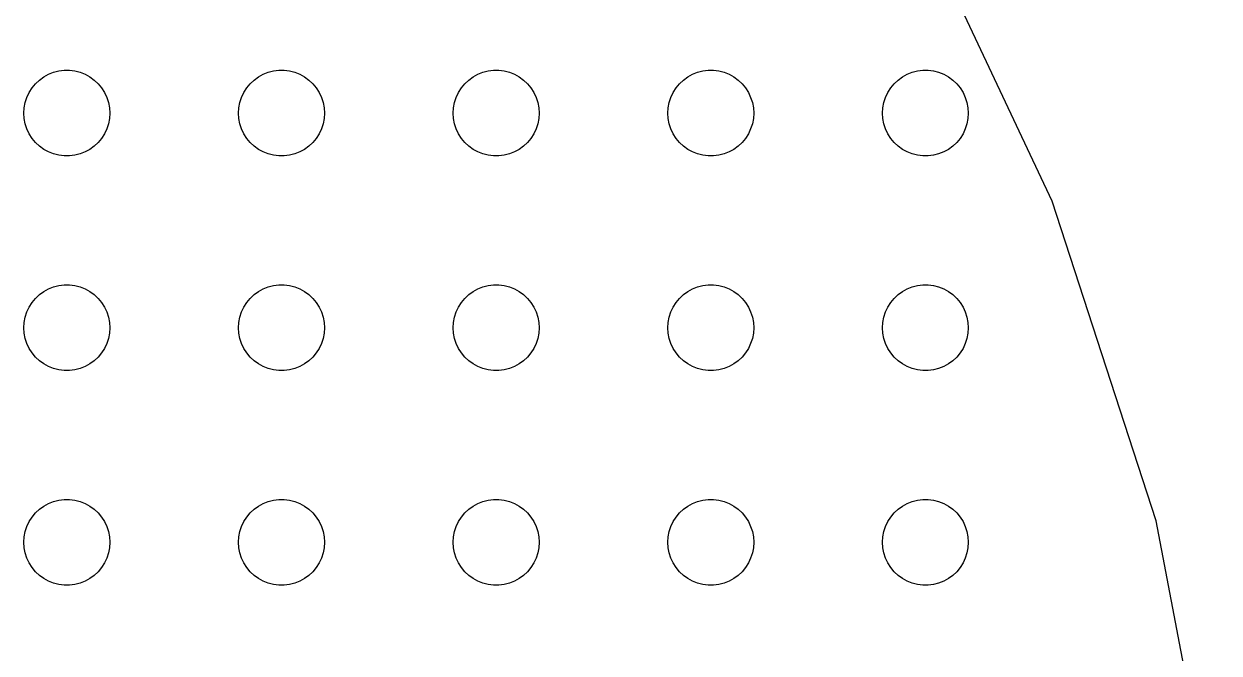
# Model space of a CAD drawing. Header units: metres. Extents: x -187 to 187, y -187 to 187.
# Drawn here: x 102 to 185.5, y 37.3 to 81.2 of the extents above; entities that cross this region are included whole.
import ezdxf

# ---------------------------------------------------------------- set-up
doc = ezdxf.new("R2010")
doc.units = ezdxf.units.M

msp = doc.modelspace()

# ---------------------------------------------------------------- linework, layer by layer
for p, q in [((173.868, 68.8393), (163.869, 90.0879)), ((103.393, 77.533), (103.723, 77.7145)), ((103.723, 77.7145), (104.073, 77.8532)), ((104.073, 77.8532), (104.438, 77.9469)), ((104.438, 77.9469), (104.812, 77.9941)), ((104.812, 77.9941), (105.188, 77.9941)), ((105.188, 77.9941), (105.562, 77.9469)), ((105.562, 77.9469), (105.927, 77.8532)), ((105.927, 77.8532), (106.277, 77.7145)), ((106.277, 77.7145), (106.607, 77.533)), ((118.393, 77.533), (118.723, 77.7145)), ((118.723, 77.7145), (119.073, 77.8532)), ((119.073, 77.8532), (119.438, 77.9469)), ((119.438, 77.9469), (119.812, 77.9941)), ((119.812, 77.9941), (120.188, 77.9941)), ((120.188, 77.9941), (120.562, 77.9469)), ((120.562, 77.9469), (120.927, 77.8532)), ((120.927, 77.8532), (121.277, 77.7145)), ((121.277, 77.7145), (121.607, 77.533)), ((133.393, 77.533), (133.723, 77.7145)), ((133.723, 77.7145), (134.073, 77.8532)), ((134.073, 77.8532), (134.438, 77.9469)), ((134.438, 77.9469), (134.812, 77.9941)), ((134.812, 77.9941), (135.188, 77.9941)), ((135.188, 77.9941), (135.562, 77.9469)), ((135.562, 77.9469), (135.927, 77.8532)), ((135.927, 77.8532), (136.277, 77.7145)), ((136.277, 77.7145), (136.607, 77.533)), ((148.393, 77.533), (148.723, 77.7145)), ((148.723, 77.7145), (149.073, 77.8532)), ((149.073, 77.8532), (149.438, 77.9469)), ((149.438, 77.9469), (149.812, 77.9941)), ((149.812, 77.9941), (150.188, 77.9941)), ((150.188, 77.9941), (150.562, 77.9469)), ((150.562, 77.9469), (150.927, 77.8532)), ((150.927, 77.8532), (151.277, 77.7145)), ((151.277, 77.7145), (151.607, 77.533)), ((163.393, 77.533), (163.723, 77.7145)), ((163.723, 77.7145), (164.073, 77.8532)), ((164.073, 77.8532), (164.438, 77.9469)), ((164.438, 77.9469), (164.812, 77.9941)), ((164.812, 77.9941), (165.188, 77.9941)), ((165.188, 77.9941), (165.562, 77.9469)), ((165.562, 77.9469), (165.927, 77.8532)), ((165.927, 77.8532), (166.277, 77.7145)), ((166.277, 77.7145), (166.607, 77.533)), ((102.573, 76.7634), (102.813, 77.0536)), ((102.813, 77.0536), (103.088, 77.3115)), ((103.088, 77.3115), (103.393, 77.533)), ((106.607, 77.533), (106.912, 77.3115)), ((106.912, 77.3115), (107.187, 77.0536)), ((107.187, 77.0536), (107.427, 76.7634)), ((117.573, 76.7634), (117.813, 77.0536)), ((117.813, 77.0536), (118.088, 77.3115)), ((118.088, 77.3115), (118.393, 77.533)), ((121.607, 77.533), (121.912, 77.3115)), ((121.912, 77.3115), (122.187, 77.0536)), ((122.187, 77.0536), (122.427, 76.7634)), ((132.573, 76.7634), (132.813, 77.0536)), ((132.813, 77.0536), (133.088, 77.3115)), ((133.088, 77.3115), (133.393, 77.533)), ((136.607, 77.533), (136.912, 77.3115)), ((136.912, 77.3115), (137.187, 77.0536)), ((137.187, 77.0536), (137.427, 76.7634)), ((147.573, 76.7634), (147.813, 77.0536)), ((147.813, 77.0536), (148.088, 77.3115)), ((148.088, 77.3115), (148.393, 77.533)), ((151.607, 77.533), (151.912, 77.3115)), ((151.912, 77.3115), (152.187, 77.0536)), ((152.187, 77.0536), (152.427, 76.7634)), ((162.573, 76.7634), (162.813, 77.0536)), ((162.813, 77.0536), (163.088, 77.3115)), ((163.088, 77.3115), (163.393, 77.533)), ((166.607, 77.533), (166.912, 77.3115)), ((166.912, 77.3115), (167.187, 77.0536)), ((167.187, 77.0536), (167.427, 76.7634)), ((102.094, 75.7461), (102.211, 76.1044)), ((102.211, 76.1044), (102.371, 76.4453)), ((102.371, 76.4453), (102.573, 76.7634)), ((107.427, 76.7634), (107.629, 76.4453)), ((107.629, 76.4453), (107.789, 76.1044)), ((107.789, 76.1044), (107.906, 75.7461)), ((117.094, 75.7461), (117.211, 76.1044)), ((117.211, 76.1044), (117.371, 76.4453)), ((117.371, 76.4453), (117.573, 76.7634)), ((122.427, 76.7634), (122.629, 76.4453)), ((122.629, 76.4453), (122.789, 76.1044)), ((122.789, 76.1044), (122.906, 75.7461)), ((132.094, 75.7461), (132.211, 76.1044)), ((132.211, 76.1044), (132.371, 76.4453)), ((132.371, 76.4453), (132.573, 76.7634)), ((137.427, 76.7634), (137.629, 76.4453)), ((137.629, 76.4453), (137.789, 76.1044)), ((137.789, 76.1044), (137.906, 75.7461)), ((147.094, 75.7461), (147.211, 76.1044)), ((147.211, 76.1044), (147.371, 76.4453)), ((147.371, 76.4453), (147.573, 76.7634)), ((152.427, 76.7634), (152.629, 76.4453)), ((152.629, 76.4453), (152.789, 76.1044)), ((152.789, 76.1044), (152.906, 75.7461)), ((162.094, 75.7461), (162.211, 76.1044)), ((162.211, 76.1044), (162.371, 76.4453)), ((162.371, 76.4453), (162.573, 76.7634)), ((167.427, 76.7634), (167.629, 76.4453)), ((167.629, 76.4453), (167.789, 76.1044)), ((167.789, 76.1044), (167.906, 75.7461)), ((102, 75), (102.024, 75.376)), ((102.024, 75.376), (102.094, 75.7461)), ((107.906, 75.7461), (107.976, 75.376)), ((107.976, 75.376), (108, 75)), ((117, 75), (117.024, 75.376)), ((117.024, 75.376), (117.094, 75.7461)), ((122.906, 75.7461), (122.976, 75.376)), ((122.976, 75.376), (123, 75)), ((132, 75), (132.024, 75.376)), ((132.024, 75.376), (132.094, 75.7461)), ((137.906, 75.7461), (137.976, 75.376)), ((137.976, 75.376), (138, 75)), ((147, 75), (147.024, 75.376)), ((147.024, 75.376), (147.094, 75.7461)), ((152.906, 75.7461), (152.976, 75.376)), ((152.976, 75.376), (153, 75)), ((162, 75), (162.024, 75.376)), ((162.024, 75.376), (162.094, 75.7461)), ((167.906, 75.7461), (167.976, 75.376)), ((167.976, 75.376), (168, 75)), ((102.024, 74.624), (102, 75)), ((102.094, 74.2539), (102.024, 74.624)), ((107.976, 74.624), (107.906, 74.2539)), ((108, 75), (107.976, 74.624)), ((117.024, 74.624), (117, 75)), ((117.094, 74.2539), (117.024, 74.624)), ((122.976, 74.624), (122.906, 74.2539)), ((123, 75), (122.976, 74.624)), ((132.024, 74.624), (132, 75)), ((132.094, 74.2539), (132.024, 74.624)), ((137.976, 74.624), (137.906, 74.2539)), ((138, 75), (137.976, 74.624)), ((147.024, 74.624), (147, 75)), ((147.094, 74.2539), (147.024, 74.624)), ((152.976, 74.624), (152.906, 74.2539)), ((153, 75), (152.976, 74.624)), ((162.024, 74.624), (162, 75)), ((162.094, 74.2539), (162.024, 74.624)), ((167.976, 74.624), (167.906, 74.2539)), ((168, 75), (167.976, 74.624)), ((102.211, 73.8956), (102.094, 74.2539)), ((102.371, 73.5547), (102.211, 73.8956)), ((102.573, 73.2366), (102.371, 73.5547)), ((107.629, 73.5547), (107.427, 73.2366)), ((107.789, 73.8956), (107.629, 73.5547)), ((107.906, 74.2539), (107.789, 73.8956)), ((117.211, 73.8956), (117.094, 74.2539)), ((117.371, 73.5547), (117.211, 73.8956)), ((117.573, 73.2366), (117.371, 73.5547)), ((122.629, 73.5547), (122.427, 73.2366)), ((122.789, 73.8956), (122.629, 73.5547)), ((122.906, 74.2539), (122.789, 73.8956)), ((132.211, 73.8956), (132.094, 74.2539)), ((132.371, 73.5547), (132.211, 73.8956)), ((132.573, 73.2366), (132.371, 73.5547)), ((137.629, 73.5547), (137.427, 73.2366)), ((137.789, 73.8956), (137.629, 73.5547)), ((137.906, 74.2539), (137.789, 73.8956)), ((147.211, 73.8956), (147.094, 74.2539)), ((147.371, 73.5547), (147.211, 73.8956)), ((147.573, 73.2366), (147.371, 73.5547)), ((152.629, 73.5547), (152.427, 73.2366)), ((152.789, 73.8956), (152.629, 73.5547)), ((152.906, 74.2539), (152.789, 73.8956)), ((162.211, 73.8956), (162.094, 74.2539)), ((162.371, 73.5547), (162.211, 73.8956)), ((162.573, 73.2366), (162.371, 73.5547)), ((167.629, 73.5547), (167.427, 73.2366)), ((167.789, 73.8956), (167.629, 73.5547)), ((167.906, 74.2539), (167.789, 73.8956)), ((102.813, 72.9464), (102.573, 73.2366)), ((103.088, 72.6885), (102.813, 72.9464)), ((103.393, 72.467), (103.088, 72.6885)), ((106.912, 72.6885), (106.607, 72.467)), ((107.187, 72.9464), (106.912, 72.6885)), ((107.427, 73.2366), (107.187, 72.9464)), ((117.813, 72.9464), (117.573, 73.2366)), ((118.088, 72.6885), (117.813, 72.9464)), ((118.393, 72.467), (118.088, 72.6885)), ((121.912, 72.6885), (121.607, 72.467)), ((122.187, 72.9464), (121.912, 72.6885)), ((122.427, 73.2366), (122.187, 72.9464)), ((132.813, 72.9464), (132.573, 73.2366)), ((133.088, 72.6885), (132.813, 72.9464)), ((133.393, 72.467), (133.088, 72.6885)), ((136.912, 72.6885), (136.607, 72.467)), ((137.187, 72.9464), (136.912, 72.6885)), ((137.427, 73.2366), (137.187, 72.9464)), ((147.813, 72.9464), (147.573, 73.2366)), ((148.088, 72.6885), (147.813, 72.9464)), ((148.393, 72.467), (148.088, 72.6885)), ((151.912, 72.6885), (151.607, 72.467)), ((152.187, 72.9464), (151.912, 72.6885)), ((152.427, 73.2366), (152.187, 72.9464)), ((162.813, 72.9464), (162.573, 73.2366)), ((163.088, 72.6885), (162.813, 72.9464)), ((163.393, 72.467), (163.088, 72.6885)), ((166.912, 72.6885), (166.607, 72.467)), ((167.187, 72.9464), (166.912, 72.6885)), ((167.427, 73.2366), (167.187, 72.9464)), ((103.723, 72.2855), (103.393, 72.467)), ((104.073, 72.1468), (103.723, 72.2855)), ((104.438, 72.0531), (104.073, 72.1468)), ((104.812, 72.0059), (104.438, 72.0531)), ((105.188, 72.0059), (104.812, 72.0059)), ((105.562, 72.0531), (105.188, 72.0059)), ((105.927, 72.1468), (105.562, 72.0531)), ((106.277, 72.2855), (105.927, 72.1468)), ((106.607, 72.467), (106.277, 72.2855)), ((118.723, 72.2855), (118.393, 72.467)), ((119.073, 72.1468), (118.723, 72.2855)), ((119.438, 72.0531), (119.073, 72.1468)), ((119.812, 72.0059), (119.438, 72.0531)), ((120.188, 72.0059), (119.812, 72.0059)), ((120.562, 72.0531), (120.188, 72.0059)), ((120.927, 72.1468), (120.562, 72.0531)), ((121.277, 72.2855), (120.927, 72.1468)), ((121.607, 72.467), (121.277, 72.2855)), ((133.723, 72.2855), (133.393, 72.467)), ((134.073, 72.1468), (133.723, 72.2855)), ((134.438, 72.0531), (134.073, 72.1468)), ((134.812, 72.0059), (134.438, 72.0531)), ((135.188, 72.0059), (134.812, 72.0059)), ((135.562, 72.0531), (135.188, 72.0059)), ((135.927, 72.1468), (135.562, 72.0531)), ((136.277, 72.2855), (135.927, 72.1468)), ((136.607, 72.467), (136.277, 72.2855)), ((148.723, 72.2855), (148.393, 72.467)), ((149.073, 72.1468), (148.723, 72.2855)), ((149.438, 72.0531), (149.073, 72.1468)), ((149.812, 72.0059), (149.438, 72.0531)), ((150.188, 72.0059), (149.812, 72.0059)), ((150.562, 72.0531), (150.188, 72.0059)), ((150.927, 72.1468), (150.562, 72.0531)), ((151.277, 72.2855), (150.927, 72.1468)), ((151.607, 72.467), (151.277, 72.2855)), ((163.723, 72.2855), (163.393, 72.467)), ((164.073, 72.1468), (163.723, 72.2855)), ((164.438, 72.0531), (164.073, 72.1468)), ((164.812, 72.0059), (164.438, 72.0531)), ((165.188, 72.0059), (164.812, 72.0059)), ((165.562, 72.0531), (165.188, 72.0059)), ((165.927, 72.1468), (165.562, 72.0531)), ((166.277, 72.2855), (165.927, 72.1468)), ((166.607, 72.467), (166.277, 72.2855)), ((181.125, 46.505), (173.868, 68.8393)), ((103.393, 62.533), (103.723, 62.7145)), ((103.723, 62.7145), (104.073, 62.8532)), ((104.073, 62.8532), (104.438, 62.9469)), ((104.438, 62.9469), (104.812, 62.9941)), ((104.812, 62.9941), (105.188, 62.9941)), ((105.188, 62.9941), (105.562, 62.9469)), ((105.562, 62.9469), (105.927, 62.8532)), ((105.927, 62.8532), (106.277, 62.7145)), ((106.277, 62.7145), (106.607, 62.533)), ((118.393, 62.533), (118.723, 62.7145)), ((118.723, 62.7145), (119.073, 62.8532)), ((119.073, 62.8532), (119.438, 62.9469)), ((119.438, 62.9469), (119.812, 62.9941)), ((119.812, 62.9941), (120.188, 62.9941)), ((120.188, 62.9941), (120.562, 62.9469)), ((120.562, 62.9469), (120.927, 62.8532)), ((120.927, 62.8532), (121.277, 62.7145)), ((121.277, 62.7145), (121.607, 62.533)), ((133.393, 62.533), (133.723, 62.7145)), ((133.723, 62.7145), (134.073, 62.8532)), ((134.073, 62.8532), (134.438, 62.9469)), ((134.438, 62.9469), (134.812, 62.9941)), ((134.812, 62.9941), (135.188, 62.9941)), ((135.188, 62.9941), (135.562, 62.9469)), ((135.562, 62.9469), (135.927, 62.8532)), ((135.927, 62.8532), (136.277, 62.7145)), ((136.277, 62.7145), (136.607, 62.533)), ((148.393, 62.533), (148.723, 62.7145)), ((148.723, 62.7145), (149.073, 62.8532)), ((149.073, 62.8532), (149.438, 62.9469)), ((149.438, 62.9469), (149.812, 62.9941)), ((149.812, 62.9941), (150.188, 62.9941)), ((150.188, 62.9941), (150.562, 62.9469)), ((150.562, 62.9469), (150.927, 62.8532)), ((150.927, 62.8532), (151.277, 62.7145)), ((151.277, 62.7145), (151.607, 62.533)), ((163.393, 62.533), (163.723, 62.7145)), ((163.723, 62.7145), (164.073, 62.8532)), ((164.073, 62.8532), (164.438, 62.9469)), ((164.438, 62.9469), (164.812, 62.9941)), ((164.812, 62.9941), (165.188, 62.9941)), ((165.188, 62.9941), (165.562, 62.9469)), ((165.562, 62.9469), (165.927, 62.8532)), ((165.927, 62.8532), (166.277, 62.7145)), ((166.277, 62.7145), (166.607, 62.533)), ((102.573, 61.7634), (102.813, 62.0536)), ((102.813, 62.0536), (103.088, 62.3115)), ((103.088, 62.3115), (103.393, 62.533)), ((106.607, 62.533), (106.912, 62.3115)), ((106.912, 62.3115), (107.187, 62.0536)), ((107.187, 62.0536), (107.427, 61.7634)), ((117.573, 61.7634), (117.813, 62.0536)), ((117.813, 62.0536), (118.088, 62.3115)), ((118.088, 62.3115), (118.393, 62.533)), ((121.607, 62.533), (121.912, 62.3115)), ((121.912, 62.3115), (122.187, 62.0536)), ((122.187, 62.0536), (122.427, 61.7634)), ((132.573, 61.7634), (132.813, 62.0536)), ((132.813, 62.0536), (133.088, 62.3115)), ((133.088, 62.3115), (133.393, 62.533)), ((136.607, 62.533), (136.912, 62.3115)), ((136.912, 62.3115), (137.187, 62.0536)), ((137.187, 62.0536), (137.427, 61.7634)), ((147.573, 61.7634), (147.813, 62.0536)), ((147.813, 62.0536), (148.088, 62.3115)), ((148.088, 62.3115), (148.393, 62.533)), ((151.607, 62.533), (151.912, 62.3115)), ((151.912, 62.3115), (152.187, 62.0536)), ((152.187, 62.0536), (152.427, 61.7634)), ((162.573, 61.7634), (162.813, 62.0536)), ((162.813, 62.0536), (163.088, 62.3115)), ((163.088, 62.3115), (163.393, 62.533)), ((166.607, 62.533), (166.912, 62.3115)), ((166.912, 62.3115), (167.187, 62.0536)), ((167.187, 62.0536), (167.427, 61.7634)), ((102.094, 60.7461), (102.211, 61.1044)), ((102.211, 61.1044), (102.371, 61.4453)), ((102.371, 61.4453), (102.573, 61.7634)), ((107.427, 61.7634), (107.629, 61.4453)), ((107.629, 61.4453), (107.789, 61.1044)), ((107.789, 61.1044), (107.906, 60.7461)), ((117.094, 60.7461), (117.211, 61.1044)), ((117.211, 61.1044), (117.371, 61.4453)), ((117.371, 61.4453), (117.573, 61.7634)), ((122.427, 61.7634), (122.629, 61.4453)), ((122.629, 61.4453), (122.789, 61.1044)), ((122.789, 61.1044), (122.906, 60.7461)), ((132.094, 60.7461), (132.211, 61.1044)), ((132.211, 61.1044), (132.371, 61.4453)), ((132.371, 61.4453), (132.573, 61.7634)), ((137.427, 61.7634), (137.629, 61.4453)), ((137.629, 61.4453), (137.789, 61.1044)), ((137.789, 61.1044), (137.906, 60.7461)), ((147.094, 60.7461), (147.211, 61.1044)), ((147.211, 61.1044), (147.371, 61.4453)), ((147.371, 61.4453), (147.573, 61.7634)), ((152.427, 61.7634), (152.629, 61.4453)), ((152.629, 61.4453), (152.789, 61.1044)), ((152.789, 61.1044), (152.906, 60.7461)), ((162.094, 60.7461), (162.211, 61.1044)), ((162.211, 61.1044), (162.371, 61.4453)), ((162.371, 61.4453), (162.573, 61.7634)), ((167.427, 61.7634), (167.629, 61.4453)), ((167.629, 61.4453), (167.789, 61.1044)), ((167.789, 61.1044), (167.906, 60.7461)), ((102, 60), (102.024, 60.376)), ((102.024, 60.376), (102.094, 60.7461)), ((107.906, 60.7461), (107.976, 60.376)), ((107.976, 60.376), (108, 60)), ((117, 60), (117.024, 60.376)), ((117.024, 60.376), (117.094, 60.7461)), ((122.906, 60.7461), (122.976, 60.376)), ((122.976, 60.376), (123, 60)), ((132, 60), (132.024, 60.376)), ((132.024, 60.376), (132.094, 60.7461)), ((137.906, 60.7461), (137.976, 60.376)), ((137.976, 60.376), (138, 60)), ((147, 60), (147.024, 60.376)), ((147.024, 60.376), (147.094, 60.7461)), ((152.906, 60.7461), (152.976, 60.376)), ((152.976, 60.376), (153, 60)), ((162, 60), (162.024, 60.376)), ((162.024, 60.376), (162.094, 60.7461)), ((167.906, 60.7461), (167.976, 60.376)), ((167.976, 60.376), (168, 60)), ((102.024, 59.624), (102, 60)), ((102.094, 59.2539), (102.024, 59.624)), ((107.976, 59.624), (107.906, 59.2539)), ((108, 60), (107.976, 59.624)), ((117.024, 59.624), (117, 60)), ((117.094, 59.2539), (117.024, 59.624)), ((122.976, 59.624), (122.906, 59.2539)), ((123, 60), (122.976, 59.624)), ((132.024, 59.624), (132, 60)), ((132.094, 59.2539), (132.024, 59.624)), ((137.976, 59.624), (137.906, 59.2539)), ((138, 60), (137.976, 59.624)), ((147.024, 59.624), (147, 60)), ((147.094, 59.2539), (147.024, 59.624)), ((152.976, 59.624), (152.906, 59.2539)), ((153, 60), (152.976, 59.624)), ((162.024, 59.624), (162, 60)), ((162.094, 59.2539), (162.024, 59.624)), ((167.976, 59.624), (167.906, 59.2539)), ((168, 60), (167.976, 59.624)), ((102.211, 58.8956), (102.094, 59.2539)), ((102.371, 58.5547), (102.211, 58.8956)), ((102.573, 58.2366), (102.371, 58.5547)), ((107.629, 58.5547), (107.427, 58.2366)), ((107.789, 58.8956), (107.629, 58.5547)), ((107.906, 59.2539), (107.789, 58.8956)), ((117.211, 58.8956), (117.094, 59.2539)), ((117.371, 58.5547), (117.211, 58.8956)), ((117.573, 58.2366), (117.371, 58.5547)), ((122.629, 58.5547), (122.427, 58.2366)), ((122.789, 58.8956), (122.629, 58.5547)), ((122.906, 59.2539), (122.789, 58.8956)), ((132.211, 58.8956), (132.094, 59.2539)), ((132.371, 58.5547), (132.211, 58.8956)), ((132.573, 58.2366), (132.371, 58.5547)), ((137.629, 58.5547), (137.427, 58.2366)), ((137.789, 58.8956), (137.629, 58.5547)), ((137.906, 59.2539), (137.789, 58.8956)), ((147.211, 58.8956), (147.094, 59.2539)), ((147.371, 58.5547), (147.211, 58.8956)), ((147.573, 58.2366), (147.371, 58.5547)), ((152.629, 58.5547), (152.427, 58.2366)), ((152.789, 58.8956), (152.629, 58.5547)), ((152.906, 59.2539), (152.789, 58.8956)), ((162.211, 58.8956), (162.094, 59.2539)), ((162.371, 58.5547), (162.211, 58.8956)), ((162.573, 58.2366), (162.371, 58.5547)), ((167.629, 58.5547), (167.427, 58.2366)), ((167.789, 58.8956), (167.629, 58.5547)), ((167.906, 59.2539), (167.789, 58.8956)), ((102.813, 57.9464), (102.573, 58.2366)), ((103.088, 57.6885), (102.813, 57.9464)), ((103.393, 57.467), (103.088, 57.6885)), ((106.912, 57.6885), (106.607, 57.467)), ((107.187, 57.9464), (106.912, 57.6885)), ((107.427, 58.2366), (107.187, 57.9464)), ((117.813, 57.9464), (117.573, 58.2366)), ((118.088, 57.6885), (117.813, 57.9464)), ((118.393, 57.467), (118.088, 57.6885)), ((121.912, 57.6885), (121.607, 57.467)), ((122.187, 57.9464), (121.912, 57.6885)), ((122.427, 58.2366), (122.187, 57.9464)), ((132.813, 57.9464), (132.573, 58.2366)), ((133.088, 57.6885), (132.813, 57.9464)), ((133.393, 57.467), (133.088, 57.6885)), ((136.912, 57.6885), (136.607, 57.467)), ((137.187, 57.9464), (136.912, 57.6885)), ((137.427, 58.2366), (137.187, 57.9464)), ((147.813, 57.9464), (147.573, 58.2366)), ((148.088, 57.6885), (147.813, 57.9464)), ((148.393, 57.467), (148.088, 57.6885)), ((151.912, 57.6885), (151.607, 57.467)), ((152.187, 57.9464), (151.912, 57.6885)), ((152.427, 58.2366), (152.187, 57.9464)), ((162.813, 57.9464), (162.573, 58.2366)), ((163.088, 57.6885), (162.813, 57.9464)), ((163.393, 57.467), (163.088, 57.6885)), ((166.912, 57.6885), (166.607, 57.467)), ((167.187, 57.9464), (166.912, 57.6885)), ((167.427, 58.2366), (167.187, 57.9464)), ((103.723, 57.2855), (103.393, 57.467)), ((104.073, 57.1468), (103.723, 57.2855)), ((104.438, 57.0531), (104.073, 57.1468)), ((104.812, 57.0059), (104.438, 57.0531)), ((105.188, 57.0059), (104.812, 57.0059)), ((105.562, 57.0531), (105.188, 57.0059)), ((105.927, 57.1468), (105.562, 57.0531)), ((106.277, 57.2855), (105.927, 57.1468)), ((106.607, 57.467), (106.277, 57.2855)), ((118.723, 57.2855), (118.393, 57.467)), ((119.073, 57.1468), (118.723, 57.2855)), ((119.438, 57.0531), (119.073, 57.1468)), ((119.812, 57.0059), (119.438, 57.0531)), ((120.188, 57.0059), (119.812, 57.0059)), ((120.562, 57.0531), (120.188, 57.0059)), ((120.927, 57.1468), (120.562, 57.0531)), ((121.277, 57.2855), (120.927, 57.1468)), ((121.607, 57.467), (121.277, 57.2855)), ((133.723, 57.2855), (133.393, 57.467)), ((134.073, 57.1468), (133.723, 57.2855)), ((134.438, 57.0531), (134.073, 57.1468)), ((134.812, 57.0059), (134.438, 57.0531)), ((135.188, 57.0059), (134.812, 57.0059)), ((135.562, 57.0531), (135.188, 57.0059)), ((135.927, 57.1468), (135.562, 57.0531)), ((136.277, 57.2855), (135.927, 57.1468)), ((136.607, 57.467), (136.277, 57.2855)), ((148.723, 57.2855), (148.393, 57.467)), ((149.073, 57.1468), (148.723, 57.2855)), ((149.438, 57.0531), (149.073, 57.1468)), ((149.812, 57.0059), (149.438, 57.0531)), ((150.188, 57.0059), (149.812, 57.0059)), ((150.562, 57.0531), (150.188, 57.0059)), ((150.927, 57.1468), (150.562, 57.0531)), ((151.277, 57.2855), (150.927, 57.1468)), ((151.607, 57.467), (151.277, 57.2855)), ((163.723, 57.2855), (163.393, 57.467)), ((164.073, 57.1468), (163.723, 57.2855)), ((164.438, 57.0531), (164.073, 57.1468)), ((164.812, 57.0059), (164.438, 57.0531)), ((165.188, 57.0059), (164.812, 57.0059)), ((165.562, 57.0531), (165.188, 57.0059)), ((165.927, 57.1468), (165.562, 57.0531)), ((166.277, 57.2855), (165.927, 57.1468)), ((166.607, 57.467), (166.277, 57.2855)), ((103.393, 47.533), (103.723, 47.7145)), ((103.723, 47.7145), (104.073, 47.8532)), ((104.073, 47.8532), (104.438, 47.9469)), ((104.438, 47.9469), (104.812, 47.9941)), ((104.812, 47.9941), (105.188, 47.9941)), ((105.188, 47.9941), (105.562, 47.9469)), ((105.562, 47.9469), (105.927, 47.8532)), ((105.927, 47.8532), (106.277, 47.7145)), ((106.277, 47.7145), (106.607, 47.533)), ((118.393, 47.533), (118.723, 47.7145)), ((118.723, 47.7145), (119.073, 47.8532)), ((119.073, 47.8532), (119.438, 47.9469)), ((119.438, 47.9469), (119.812, 47.9941)), ((119.812, 47.9941), (120.188, 47.9941)), ((120.188, 47.9941), (120.562, 47.9469)), ((120.562, 47.9469), (120.927, 47.8532)), ((120.927, 47.8532), (121.277, 47.7145)), ((121.277, 47.7145), (121.607, 47.533)), ((133.393, 47.533), (133.723, 47.7145)), ((133.723, 47.7145), (134.073, 47.8532)), ((134.073, 47.8532), (134.438, 47.9469)), ((134.438, 47.9469), (134.812, 47.9941)), ((134.812, 47.9941), (135.188, 47.9941)), ((135.188, 47.9941), (135.562, 47.9469)), ((135.562, 47.9469), (135.927, 47.8532)), ((135.927, 47.8532), (136.277, 47.7145)), ((136.277, 47.7145), (136.607, 47.533)), ((148.393, 47.533), (148.723, 47.7145)), ((148.723, 47.7145), (149.073, 47.8532)), ((149.073, 47.8532), (149.438, 47.9469)), ((149.438, 47.9469), (149.812, 47.9941)), ((149.812, 47.9941), (150.188, 47.9941)), ((150.188, 47.9941), (150.562, 47.9469)), ((150.562, 47.9469), (150.927, 47.8532)), ((150.927, 47.8532), (151.277, 47.7145)), ((151.277, 47.7145), (151.607, 47.533)), ((163.393, 47.533), (163.723, 47.7145)), ((163.723, 47.7145), (164.073, 47.8532)), ((164.073, 47.8532), (164.438, 47.9469)), ((164.438, 47.9469), (164.812, 47.9941)), ((164.812, 47.9941), (165.188, 47.9941)), ((165.188, 47.9941), (165.562, 47.9469)), ((165.562, 47.9469), (165.927, 47.8532)), ((165.927, 47.8532), (166.277, 47.7145)), ((166.277, 47.7145), (166.607, 47.533)), ((102.573, 46.7634), (102.813, 47.0536)), ((102.813, 47.0536), (103.088, 47.3115)), ((103.088, 47.3115), (103.393, 47.533)), ((106.607, 47.533), (106.912, 47.3115)), ((106.912, 47.3115), (107.187, 47.0536)), ((107.187, 47.0536), (107.427, 46.7634)), ((117.573, 46.7634), (117.813, 47.0536)), ((117.813, 47.0536), (118.088, 47.3115)), ((118.088, 47.3115), (118.393, 47.533)), ((121.607, 47.533), (121.912, 47.3115)), ((121.912, 47.3115), (122.187, 47.0536)), ((122.187, 47.0536), (122.427, 46.7634)), ((132.573, 46.7634), (132.813, 47.0536)), ((132.813, 47.0536), (133.088, 47.3115)), ((133.088, 47.3115), (133.393, 47.533)), ((136.607, 47.533), (136.912, 47.3115)), ((136.912, 47.3115), (137.187, 47.0536)), ((137.187, 47.0536), (137.427, 46.7634)), ((147.573, 46.7634), (147.813, 47.0536)), ((147.813, 47.0536), (148.088, 47.3115)), ((148.088, 47.3115), (148.393, 47.533)), ((151.607, 47.533), (151.912, 47.3115)), ((151.912, 47.3115), (152.187, 47.0536)), ((152.187, 47.0536), (152.427, 46.7634)), ((162.573, 46.7634), (162.813, 47.0536)), ((162.813, 47.0536), (163.088, 47.3115)), ((163.088, 47.3115), (163.393, 47.533)), ((166.607, 47.533), (166.912, 47.3115)), ((166.912, 47.3115), (167.187, 47.0536)), ((167.187, 47.0536), (167.427, 46.7634)), ((102.094, 45.7461), (102.211, 46.1044)), ((102.211, 46.1044), (102.371, 46.4453)), ((102.371, 46.4453), (102.573, 46.7634)), ((107.427, 46.7634), (107.629, 46.4453)), ((107.629, 46.4453), (107.789, 46.1044)), ((107.789, 46.1044), (107.906, 45.7461)), ((117.094, 45.7461), (117.211, 46.1044)), ((117.211, 46.1044), (117.371, 46.4453)), ((117.371, 46.4453), (117.573, 46.7634)), ((122.427, 46.7634), (122.629, 46.4453)), ((122.629, 46.4453), (122.789, 46.1044)), ((122.789, 46.1044), (122.906, 45.7461)), ((132.094, 45.7461), (132.211, 46.1044)), ((132.211, 46.1044), (132.371, 46.4453)), ((132.371, 46.4453), (132.573, 46.7634)), ((137.427, 46.7634), (137.629, 46.4453)), ((137.629, 46.4453), (137.789, 46.1044)), ((137.789, 46.1044), (137.906, 45.7461)), ((147.094, 45.7461), (147.211, 46.1044)), ((147.211, 46.1044), (147.371, 46.4453)), ((147.371, 46.4453), (147.573, 46.7634)), ((152.427, 46.7634), (152.629, 46.4453)), ((152.629, 46.4453), (152.789, 46.1044)), ((152.789, 46.1044), (152.906, 45.7461)), ((162.094, 45.7461), (162.211, 46.1044)), ((162.211, 46.1044), (162.371, 46.4453)), ((162.371, 46.4453), (162.573, 46.7634)), ((167.427, 46.7634), (167.629, 46.4453)), ((167.629, 46.4453), (167.789, 46.1044)), ((167.789, 46.1044), (167.906, 45.7461)), ((185.525, 23.4373), (181.125, 46.505)), ((102, 45), (102.024, 45.376)), ((102.024, 45.376), (102.094, 45.7461)), ((107.906, 45.7461), (107.976, 45.376)), ((107.976, 45.376), (108, 45)), ((117, 45), (117.024, 45.376)), ((117.024, 45.376), (117.094, 45.7461)), ((122.906, 45.7461), (122.976, 45.376)), ((122.976, 45.376), (123, 45)), ((132, 45), (132.024, 45.376)), ((132.024, 45.376), (132.094, 45.7461)), ((137.906, 45.7461), (137.976, 45.376)), ((137.976, 45.376), (138, 45)), ((147, 45), (147.024, 45.376)), ((147.024, 45.376), (147.094, 45.7461)), ((152.906, 45.7461), (152.976, 45.376)), ((152.976, 45.376), (153, 45)), ((162, 45), (162.024, 45.376)), ((162.024, 45.376), (162.094, 45.7461)), ((167.906, 45.7461), (167.976, 45.376)), ((167.976, 45.376), (168, 45)), ((102.024, 44.624), (102, 45)), ((102.094, 44.2539), (102.024, 44.624)), ((107.976, 44.624), (107.906, 44.2539)), ((108, 45), (107.976, 44.624)), ((117.024, 44.624), (117, 45)), ((117.094, 44.2539), (117.024, 44.624)), ((122.976, 44.624), (122.906, 44.2539)), ((123, 45), (122.976, 44.624)), ((132.024, 44.624), (132, 45)), ((132.094, 44.2539), (132.024, 44.624)), ((137.976, 44.624), (137.906, 44.2539)), ((138, 45), (137.976, 44.624)), ((147.024, 44.624), (147, 45)), ((147.094, 44.2539), (147.024, 44.624)), ((152.976, 44.624), (152.906, 44.2539)), ((153, 45), (152.976, 44.624)), ((162.024, 44.624), (162, 45)), ((162.094, 44.2539), (162.024, 44.624)), ((167.976, 44.624), (167.906, 44.2539)), ((168, 45), (167.976, 44.624)), ((102.211, 43.8956), (102.094, 44.2539)), ((102.371, 43.5547), (102.211, 43.8956)), ((102.573, 43.2366), (102.371, 43.5547)), ((107.629, 43.5547), (107.427, 43.2366)), ((107.789, 43.8956), (107.629, 43.5547)), ((107.906, 44.2539), (107.789, 43.8956)), ((117.211, 43.8956), (117.094, 44.2539)), ((117.371, 43.5547), (117.211, 43.8956)), ((117.573, 43.2366), (117.371, 43.5547)), ((122.629, 43.5547), (122.427, 43.2366)), ((122.789, 43.8956), (122.629, 43.5547)), ((122.906, 44.2539), (122.789, 43.8956)), ((132.211, 43.8956), (132.094, 44.2539)), ((132.371, 43.5547), (132.211, 43.8956)), ((132.573, 43.2366), (132.371, 43.5547)), ((137.629, 43.5547), (137.427, 43.2366)), ((137.789, 43.8956), (137.629, 43.5547)), ((137.906, 44.2539), (137.789, 43.8956)), ((147.211, 43.8956), (147.094, 44.2539)), ((147.371, 43.5547), (147.211, 43.8956)), ((147.573, 43.2366), (147.371, 43.5547)), ((152.629, 43.5547), (152.427, 43.2366)), ((152.789, 43.8956), (152.629, 43.5547)), ((152.906, 44.2539), (152.789, 43.8956)), ((162.211, 43.8956), (162.094, 44.2539)), ((162.371, 43.5547), (162.211, 43.8956)), ((162.573, 43.2366), (162.371, 43.5547)), ((167.629, 43.5547), (167.427, 43.2366)), ((167.789, 43.8956), (167.629, 43.5547)), ((167.906, 44.2539), (167.789, 43.8956)), ((102.813, 42.9464), (102.573, 43.2366)), ((103.088, 42.6885), (102.813, 42.9464)), ((103.393, 42.467), (103.088, 42.6885)), ((106.912, 42.6885), (106.607, 42.467)), ((107.187, 42.9464), (106.912, 42.6885)), ((107.427, 43.2366), (107.187, 42.9464)), ((117.813, 42.9464), (117.573, 43.2366)), ((118.088, 42.6885), (117.813, 42.9464)), ((118.393, 42.467), (118.088, 42.6885)), ((121.912, 42.6885), (121.607, 42.467)), ((122.187, 42.9464), (121.912, 42.6885)), ((122.427, 43.2366), (122.187, 42.9464)), ((132.813, 42.9464), (132.573, 43.2366)), ((133.088, 42.6885), (132.813, 42.9464)), ((133.393, 42.467), (133.088, 42.6885)), ((136.912, 42.6885), (136.607, 42.467)), ((137.187, 42.9464), (136.912, 42.6885)), ((137.427, 43.2366), (137.187, 42.9464)), ((147.813, 42.9464), (147.573, 43.2366)), ((148.088, 42.6885), (147.813, 42.9464)), ((148.393, 42.467), (148.088, 42.6885)), ((151.912, 42.6885), (151.607, 42.467)), ((152.187, 42.9464), (151.912, 42.6885)), ((152.427, 43.2366), (152.187, 42.9464)), ((162.813, 42.9464), (162.573, 43.2366)), ((163.088, 42.6885), (162.813, 42.9464)), ((163.393, 42.467), (163.088, 42.6885)), ((166.912, 42.6885), (166.607, 42.467)), ((167.187, 42.9464), (166.912, 42.6885)), ((167.427, 43.2366), (167.187, 42.9464)), ((103.723, 42.2855), (103.393, 42.467)), ((104.073, 42.1468), (103.723, 42.2855)), ((104.438, 42.0531), (104.073, 42.1468)), ((104.812, 42.0059), (104.438, 42.0531)), ((105.188, 42.0059), (104.812, 42.0059)), ((105.562, 42.0531), (105.188, 42.0059)), ((105.927, 42.1468), (105.562, 42.0531)), ((106.277, 42.2855), (105.927, 42.1468)), ((106.607, 42.467), (106.277, 42.2855)), ((118.723, 42.2855), (118.393, 42.467)), ((119.073, 42.1468), (118.723, 42.2855)), ((119.438, 42.0531), (119.073, 42.1468)), ((119.812, 42.0059), (119.438, 42.0531)), ((120.188, 42.0059), (119.812, 42.0059)), ((120.562, 42.0531), (120.188, 42.0059)), ((120.927, 42.1468), (120.562, 42.0531)), ((121.277, 42.2855), (120.927, 42.1468)), ((121.607, 42.467), (121.277, 42.2855)), ((133.723, 42.2855), (133.393, 42.467)), ((134.073, 42.1468), (133.723, 42.2855)), ((134.438, 42.0531), (134.073, 42.1468)), ((134.812, 42.0059), (134.438, 42.0531)), ((135.188, 42.0059), (134.812, 42.0059)), ((135.562, 42.0531), (135.188, 42.0059)), ((135.927, 42.1468), (135.562, 42.0531)), ((136.277, 42.2855), (135.927, 42.1468)), ((136.607, 42.467), (136.277, 42.2855)), ((148.723, 42.2855), (148.393, 42.467)), ((149.073, 42.1468), (148.723, 42.2855)), ((149.438, 42.0531), (149.073, 42.1468)), ((149.812, 42.0059), (149.438, 42.0531)), ((150.188, 42.0059), (149.812, 42.0059)), ((150.562, 42.0531), (150.188, 42.0059)), ((150.927, 42.1468), (150.562, 42.0531)), ((151.277, 42.2855), (150.927, 42.1468)), ((151.607, 42.467), (151.277, 42.2855)), ((163.723, 42.2855), (163.393, 42.467)), ((164.073, 42.1468), (163.723, 42.2855)), ((164.438, 42.0531), (164.073, 42.1468)), ((164.812, 42.0059), (164.438, 42.0531)), ((165.188, 42.0059), (164.812, 42.0059)), ((165.562, 42.0531), (165.188, 42.0059)), ((165.927, 42.1468), (165.562, 42.0531)), ((166.277, 42.2855), (165.927, 42.1468)), ((166.607, 42.467), (166.277, 42.2855))]:
    msp.add_line(p, q)

doc.saveas('drawing.dxf')
